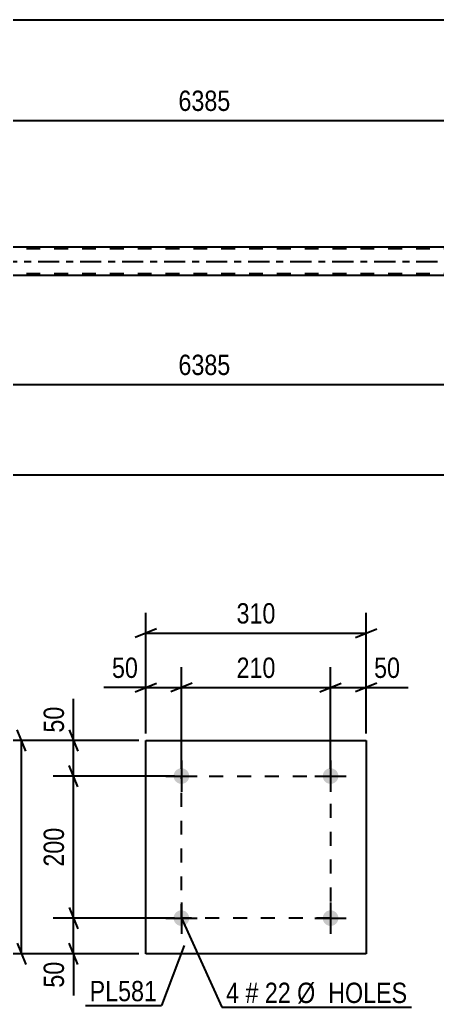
# Model space of a CAD drawing. Header units: millimetres. Extents: x 0 to 841, y 0 to 594.
# Drawn here: x 344.6 to 403.4, y 108 to 247.1 of the extents above; entities that cross this region are included whole.
import ezdxf

# ---------------------------------------------------------------- set-up
doc = ezdxf.new("R2010")
doc.units = ezdxf.units.MM
doc.linetypes.add('DXK_LINE_DOT2', pattern=[3.9198, 1.9599, -1.9599])
doc.linetypes.add('DXK_LINE_DOT3', pattern=[5.9187, 2.979, -0.9799, 0.9799, -0.9799])
doc.styles.add('Arial Narrow', font='ARIALN.TTF', dxfattribs={"height": 0.2})

# ---------------------------------------------------------------- blocks, each defined once
blk = doc.blocks.new('Part-122568681-7106 - 6955')
at = {"color": 7, "linetype": 'DXK_LINE_DOT2'}
for p, q in [((766.88, 214.83), (104.48, 214.82)), ((766.88, 215.07), (234.37, 215.06)), ((766.88, 211.31), (104.48, 211.3))]:
    blk.add_line(p, q, dxfattribs=at)
at = {"color": 2, "linetype": 'Continuous'}
for p, q in [((404.64, 215.06), (339.57, 215.06)), ((404.64, 211.06), (339.57, 211.06))]:
    blk.add_line(p, q, dxfattribs=at)
at = {"color": 7, "linetype": 'DXK_LINE_DOT3'}
blk.add_line((104.48, 213.06), (766.88, 213.07), dxfattribs=at)
blk = doc.blocks.new('Bolt-122568681-2417 - 2363')
at = {"linetype": 'Continuous'}
for points in [[(368.44, 140.59, -1), (366.24, 140.59, -1)], [(389.44, 140.59, -1), (387.24, 140.59, -1)]]:
    blk.add_hatch(color=1, dxfattribs=at).paths.add_polyline_path(points)
at = {"color": 1, "linetype": 'Continuous'}
for p, q in [((367.34, 142.79), (367.34, 138.39)), ((388.34, 142.79), (388.34, 138.39)), ((365.14, 140.59), (369.54, 140.59)), ((386.14, 140.59), (390.54, 140.59))]:
    blk.add_line(p, q, dxfattribs=at)
blk = doc.blocks.new('Part-122568681-2379 - 2363')
at = {"color": 2, "linetype": 'Continuous'}
for p, q in [((362.34, 115.58), (362.34, 145.58)), ((362.34, 145.58), (393.34, 145.58)), ((393.34, 145.58), (393.34, 115.58)), ((393.34, 115.58), (362.34, 115.58))]:
    blk.add_line(p, q, dxfattribs=at)
blk = doc.blocks.new('Bolt-122568681-2412 - 2363')
at = {"linetype": 'Continuous'}
for points in [[(368.44, 120.59, -1), (366.24, 120.59, -1)], [(389.44, 120.59, -1), (387.24, 120.59, -1)]]:
    blk.add_hatch(color=1, dxfattribs=at).paths.add_polyline_path(points)
at = {"color": 1, "linetype": 'Continuous'}
for p, q in [((367.34, 122.79), (367.34, 118.39)), ((388.34, 122.79), (388.34, 118.39)), ((365.14, 120.59), (369.54, 120.59)), ((386.14, 120.59), (390.54, 120.59))]:
    blk.add_line(p, q, dxfattribs=at)
blk = doc.blocks.new('Rectangle-122568681-2526 - 2363')
at = {"color": 1, "linetype": 'DXK_LINE_DOT2'}
blk.add_lwpolyline([(367.34, 140.59), (388.34, 140.59), (388.34, 120.59), (367.34, 120.59), (367.34, 140.59)], close=True, dxfattribs=at)
blk = doc.blocks.new('StraightDimension-122568681-7291 - 6955')
at = {"color": 7, "linetype": 'Continuous'}
blk.add_line((94.26, 183.01), (777.74, 183.01), dxfattribs=at)
blk = doc.blocks.new('StraightDimension-122568681-7313 - 6955')
at = {"color": 7, "linetype": 'Continuous'}
blk.add_line((242.87, 195.71), (498.27, 195.71), dxfattribs=at)
at = {"color": 0}
blk.add_wipeout([(374.83, 196.46), (374.83, 200.66), (366.32, 200.66), (366.32, 196.46)], dxfattribs=at)
at = {"color": 3, "style": 'Arial Narrow'}
blk.add_text('6385', height=2.863, dxfattribs=at).set_placement((366.92, 197.06))
blk = doc.blocks.new('StraightDimension-122568681-7356 - 6955')
at = {"color": 7, "linetype": 'Continuous'}
blk.add_line((242.87, 232.89), (498.27, 232.89), dxfattribs=at)
at = {"color": 0}
blk.add_wipeout([(374.83, 233.64), (374.83, 237.84), (366.32, 237.84), (366.32, 233.64)], dxfattribs=at)
at = {"color": 3, "style": 'Arial Narrow'}
blk.add_text('6385', height=2.863, dxfattribs=at).set_placement((366.92, 234.24))
blk = doc.blocks.new('StraightDimension-122568681-9031 - 6955')
at = {"color": 7, "linetype": 'Continuous'}
blk.add_line((94.26, 247.08), (777.1, 247.08), dxfattribs=at)
blk = doc.blocks.new('StraightDimension-122568681-2419 - 2363')
at = {"color": 7, "linetype": 'Continuous'}
for p, q in [((351.55, 122.09), (352.75, 119.09)), ((366.34, 120.59), (349.3, 120.59)), ((352.15, 115.58), (352.15, 120.59)), ((352.75, 114.08), (351.55, 117.08)), ((361.34, 115.58), (349.3, 115.58)), ((352.15, 115.58), (352.15, 109.68)), ((352.15, 115.58), (352.15, 109.68))]:
    blk.add_line(p, q, dxfattribs=at)
at = {"color": 0}
blk.add_wipeout([(351.4, 115.06), (347.2, 115.06), (347.2, 110.2), (351.4, 110.2)], dxfattribs=at)
at = {"color": 3, "style": 'Arial Narrow'}
blk.add_text('50', height=2.863, rotation=90.0002, dxfattribs=at).set_placement((350.8, 110.8))
blk = doc.blocks.new('StraightDimension-122568681-2462 - 2363')
at = {"color": 7, "linetype": 'Continuous'}
for p, q in [((345.43, 144.08), (344.23, 147.08)), ((361.34, 145.58), (341.98, 145.58)), ((344.83, 115.58), (344.83, 145.58)), ((344.23, 117.08), (345.43, 114.08)), ((361.34, 115.58), (341.98, 115.58))]:
    blk.add_line(p, q, dxfattribs=at)
at = {"color": 0}
blk.add_wipeout([(344.08, 133.93), (339.88, 133.93), (339.88, 127.24), (344.08, 127.24)], dxfattribs=at)
at = {"color": 3, "style": 'Arial Narrow'}
blk.add_text('300', height=2.863, rotation=90.0002, dxfattribs=at).set_placement((343.48, 127.84))
blk = doc.blocks.new('StraightDimension-122568681-2432 - 2363')
at = {"color": 7, "linetype": 'Continuous'}
for p, q in [((352.75, 139.09), (351.55, 142.09)), ((366.34, 140.59), (349.3, 140.59)), ((352.15, 120.59), (352.15, 140.59)), ((351.55, 122.09), (352.75, 119.09)), ((366.34, 120.59), (349.3, 120.59))]:
    blk.add_line(p, q, dxfattribs=at)
at = {"color": 0}
blk.add_wipeout([(351.4, 133.93), (347.2, 133.93), (347.2, 127.24), (351.4, 127.24)], dxfattribs=at)
at = {"color": 3, "style": 'Arial Narrow'}
blk.add_text('200', height=2.863, rotation=90.0002, dxfattribs=at).set_placement((350.8, 127.84))
blk = doc.blocks.new('StraightDimension-122568681-2448 - 2363')
at = {"color": 7, "linetype": 'Continuous'}
for p, q in [((352.15, 145.58), (352.15, 151.49)), ((352.15, 145.58), (352.15, 151.49)), ((351.55, 147.08), (352.75, 144.08)), ((361.34, 145.58), (349.3, 145.58)), ((352.15, 140.59), (352.15, 145.58)), ((352.75, 139.09), (351.55, 142.09)), ((366.34, 140.59), (349.3, 140.59))]:
    blk.add_line(p, q, dxfattribs=at)
at = {"color": 0}
blk.add_wipeout([(351.4, 150.96), (347.2, 150.96), (347.2, 146.11), (351.4, 146.11)], dxfattribs=at)
at = {"color": 3, "style": 'Arial Narrow'}
blk.add_text('50', height=2.863, rotation=90.0002, dxfattribs=at).set_placement((350.8, 146.71))
blk = doc.blocks.new('StraightDimension-122568681-2473 - 2363')
at = {"color": 7, "linetype": 'Continuous'}
for p, q in [((362.34, 146.58), (362.34, 163.57)), ((393.34, 146.58), (393.34, 163.57)), ((363.84, 161.32), (360.84, 160.12)), ((391.84, 160.12), (394.84, 161.32)), ((362.34, 160.72), (393.34, 160.72))]:
    blk.add_line(p, q, dxfattribs=at)
at = {"color": 0}
blk.add_wipeout([(381.18, 161.47), (381.18, 165.67), (374.5, 165.67), (374.5, 161.47)], dxfattribs=at)
at = {"color": 3, "style": 'Arial Narrow'}
blk.add_text('310', height=2.863, dxfattribs=at).set_placement((375.1, 162.07))
blk = doc.blocks.new('StraightDimension-122568681-2484 - 2363')
at = {"color": 7, "linetype": 'Continuous'}
for p, q in [((388.34, 141.59), (388.34, 155.91)), ((393.34, 146.58), (393.34, 155.91)), ((386.84, 152.46), (389.84, 153.66)), ((388.34, 153.06), (393.34, 153.06)), ((394.84, 153.66), (391.84, 152.46)), ((393.34, 153.06), (399.25, 153.06)), ((393.34, 153.06), (399.25, 153.06))]:
    blk.add_line(p, q, dxfattribs=at)
at = {"color": 0}
blk.add_wipeout([(398.72, 153.81), (398.72, 158.01), (393.87, 158.01), (393.87, 153.81)], dxfattribs=at)
at = {"color": 3, "style": 'Arial Narrow'}
blk.add_text('50', height=2.863, dxfattribs=at).set_placement((394.47, 154.41))
blk = doc.blocks.new('StraightDimension-122568681-2497 - 2363')
at = {"color": 7, "linetype": 'Continuous'}
for p, q in [((367.34, 141.59), (367.34, 155.91)), ((388.34, 141.59), (388.34, 155.91)), ((368.84, 153.66), (365.84, 152.46)), ((367.34, 153.06), (388.34, 153.06)), ((386.84, 152.46), (389.84, 153.66))]:
    blk.add_line(p, q, dxfattribs=at)
at = {"color": 0}
blk.add_wipeout([(381.18, 153.81), (381.18, 158.01), (374.5, 158.01), (374.5, 153.81)], dxfattribs=at)
at = {"color": 3, "style": 'Arial Narrow'}
blk.add_text('210', height=2.863, dxfattribs=at).set_placement((375.1, 154.41))
blk = doc.blocks.new('StraightDimension-122568681-2513 - 2363')
at = {"color": 7, "linetype": 'Continuous'}
for p, q in [((362.34, 146.58), (362.34, 155.91)), ((367.34, 141.59), (367.34, 155.91)), ((362.34, 153.06), (356.43, 153.06)), ((362.34, 153.06), (356.43, 153.06)), ((360.84, 152.46), (363.84, 153.66)), ((362.34, 153.06), (367.34, 153.06)), ((368.84, 153.66), (365.84, 152.46))]:
    blk.add_line(p, q, dxfattribs=at)
at = {"color": 0}
blk.add_wipeout([(361.82, 153.81), (361.82, 158.01), (356.96, 158.01), (356.96, 153.81)], dxfattribs=at)
at = {"color": 3, "style": 'Arial Narrow'}
blk.add_text('50', height=2.863, dxfattribs=at).set_placement((357.56, 154.41))
blk = doc.blocks.new('Mark-122568681-2375 - 2363')
at = {"color": 0}
blk.add_wipeout([(363.92, 108.89), (363.92, 111.89), (354.41, 111.89), (354.41, 108.89)], dxfattribs=at)
blk.add_wipeout([(363.92, 108.89), (363.92, 111.89), (354.41, 111.89), (354.41, 108.89)], dxfattribs=at)
at = {"color": 30, "linetype": 'Continuous'}
for p in [(367.74, 116.73), (353.81, 108.29)]:
    blk.add_line(p, (364.52, 108.29), dxfattribs=at)
at = {"color": 3, "style": 'Arial Narrow'}
blk.add_text('PL581', height=2.863, dxfattribs=at).set_placement((354.41, 108.89))
blk = doc.blocks.new('MarkSet-122568681-2574 - 2363')
at = {"color": 0}
for points in [[(375.45, 108.64), (375.45, 111.64), (373.62, 111.64), (373.62, 108.64)], [(378.18, 108.64), (378.18, 111.64), (376.35, 111.64), (376.35, 108.64)], [(382.73, 108.64), (382.73, 111.64), (379.08, 111.64), (379.08, 108.64)], [(399.16, 108.64), (399.16, 111.64), (383.63, 111.64), (383.63, 108.64)]]:
    blk.add_wipeout(points, dxfattribs=at)
for points in [[(375.45, 108.64), (375.45, 111.64), (373.62, 111.64), (373.62, 108.64)], [(378.18, 108.64), (378.18, 111.64), (376.35, 111.64), (376.35, 108.64)], [(382.73, 108.64), (382.73, 111.64), (379.08, 111.64), (379.08, 108.64)], [(399.16, 108.64), (399.16, 111.64), (383.63, 111.64), (383.63, 108.64)]]:
    blk.add_wipeout(points, dxfattribs=at)
at = {"color": 7, "linetype": 'Continuous'}
for p, q in [((367.34, 120.59), (373.02, 108.04)), ((373.02, 108.04), (399.76, 108.04))]:
    blk.add_line(p, q, dxfattribs=at)
at = {"color": 3, "style": 'Arial Narrow'}
for s, height, p in [('4', 2.86, (373.62, 108.64)), ('#', 2.86, (376.35, 108.64)), ('22', 2.863, (379.08, 108.64)), ('Ø  HOLES', 2.863, (383.63, 108.64))]:
    blk.add_text(s, height=height, dxfattribs=at).set_placement(p)

msp = doc.modelspace()

# ---------------------------------------------------------------- block references
for name in ['StraightDimension-122568681-7356 - 6955', 'Part-122568681-7106 - 6955', 'StraightDimension-122568681-7291 - 6955', 'Part-122568681-2379 - 2363', 'Bolt-122568681-2417 - 2363', 'Rectangle-122568681-2526 - 2363', 'Bolt-122568681-2412 - 2363']:
    msp.add_blockref(name, (0, 0))

# ---------------------------------------------------------------- next in the draw order: block references
for name in ['StraightDimension-122568681-9031 - 6955', 'StraightDimension-122568681-7313 - 6955', 'StraightDimension-122568681-2419 - 2363']:
    msp.add_blockref(name, (0, 0))

# ---------------------------------------------------------------- next in the draw order: block references
msp.add_blockref('StraightDimension-122568681-2462 - 2363', (0, 0))

# ---------------------------------------------------------------- next in the draw order: block references
for name in ['StraightDimension-122568681-2432 - 2363', 'Mark-122568681-2375 - 2363']:
    msp.add_blockref(name, (0, 0))

# ---------------------------------------------------------------- next in the draw order: block references
for name in ['StraightDimension-122568681-2448 - 2363', 'MarkSet-122568681-2574 - 2363']:
    msp.add_blockref(name, (0, 0))

# ---------------------------------------------------------------- next in the draw order: block references
msp.add_blockref('StraightDimension-122568681-2473 - 2363', (0, 0))

# ---------------------------------------------------------------- next in the draw order: block references
msp.add_blockref('StraightDimension-122568681-2484 - 2363', (0, 0))

# ---------------------------------------------------------------- next in the draw order: block references
msp.add_blockref('StraightDimension-122568681-2497 - 2363', (0, 0))

# ---------------------------------------------------------------- next in the draw order: block references
msp.add_blockref('StraightDimension-122568681-2513 - 2363', (0, 0))

doc.saveas('drawing.dxf')
